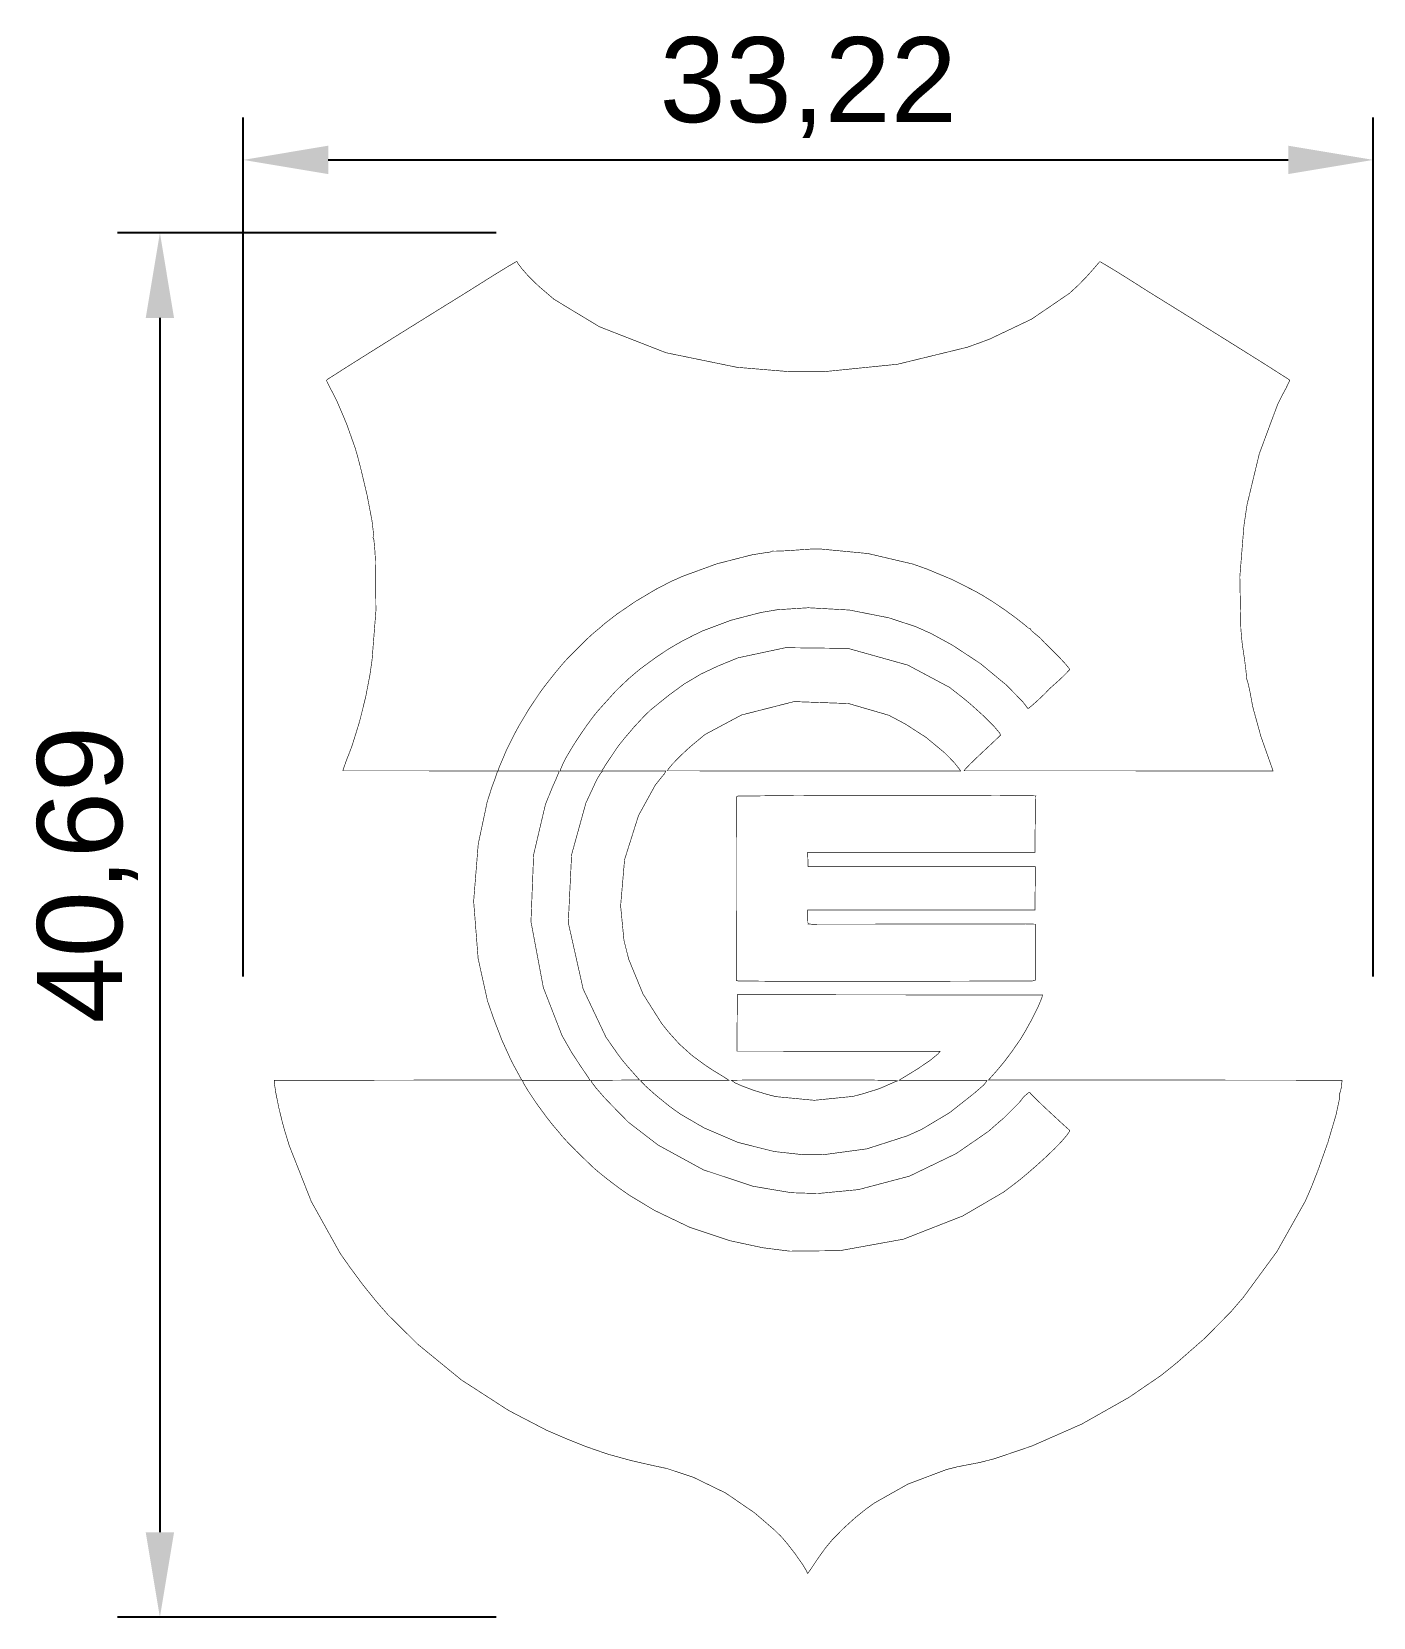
# Model space of a CAD drawing. Header units: millimetres. Extents: x -28.4 to 11.1, y -35.6 to 11.
import ezdxf

# ---------------------------------------------------------------- set-up
doc = ezdxf.new("R2010")
doc.units = ezdxf.units.MM
doc.styles.get("Standard").update_dxf_attribs({"font": 'arial.ttf'})
doc.dimstyles.new('ISO-25', dxfattribs={"dimtxt": 2.5, "dimasz": 2.5, "dimexe": 1.25, "dimexo": 0.625, "dimtad": 1, "dimtxsty": 'Standard', "dimcen": 2.5, "dimadec": 0, "dimazin": 0, "dimtfac": 1, "dimtmove": 0, "dimatfit": 3, "dimfxl": 1, "dimarcsym": 0})

# ---------------------------------------------------------------- blocks, each defined once
blk = doc.blocks.new('*D1')
at = {"color": 0, "lineweight": -2, "transparency": 16777216}
for p, q in [((-22.161, -16.757), (-22.161, 8.498)), ((11.059, -16.757), (11.059, 8.498)), ((-19.661, 7.248), (8.559, 7.248))]:
    blk.add_line(p, q, dxfattribs=at)
at = {"color": 0, "transparency": 16777216}
for points in [[(-19.661, 7.665), (-19.661, 6.831), (-22.161, 7.248)], [(8.559, 7.665), (8.559, 6.831), (11.059, 7.248)]]:
    blk.add_solid(points, dxfattribs=at)
at = {"layer": 'Defpoints', "color": 0, "transparency": 16777216}
for p in [(11.059, 7.248), (-22.161, -17.382), (11.059, -17.382)]:
    blk.add_point(p, dxfattribs=at)
at = {"color": 0, "transparency": 16777216, "insert": (-5.551, 9.375), "char_height": 2.5, "attachment_point": 5}
blk.add_mtext('33,22', dxfattribs=at)
blk = doc.blocks.new('*D2')
at = {"color": 0, "lineweight": -2, "transparency": 16777216}
for p, q in [((-14.719, 5.103), (-25.857, 5.103)), ((-24.607, 2.603), (-24.607, -33.087)), ((-14.719, -35.587), (-25.857, -35.587))]:
    blk.add_line(p, q, dxfattribs=at)
at = {"color": 0, "transparency": 16777216}
for points in [[(-25.024, 2.603), (-24.191, 2.603), (-24.607, 5.103)], [(-25.024, -33.087), (-24.191, -33.087), (-24.607, -35.587)]]:
    blk.add_solid(points, dxfattribs=at)
at = {"layer": 'Defpoints', "color": 0, "transparency": 16777216}
for p in [(-14.094, 5.103), (-24.607, -35.587), (-14.094, -35.587)]:
    blk.add_point(p, dxfattribs=at)
at = {"color": 0, "transparency": 16777216, "insert": (-26.735, -13.76), "char_height": 2.5, "attachment_point": 5, "rotation": 90}
blk.add_mtext('40,69', dxfattribs=at)

msp = doc.modelspace()

# ---------------------------------------------------------------- linework, layer by layer
at = {"color": 0}
for points in [[(-18.344, -3.856, 0.018, 0.018, 0), (-18.325, -3.764, 0.018, 0.018, 0), (-18.372, -3.364, 0.018, 0.018, 0), (-18.516, -2.611, 0.018, 0.018, 0), (-18.696, -1.85, 0.018, 0.018, 0), (-18.803, -1.439, 0.018, 0.018, 0), (-18.833, -1.339, 0.018, 0.018, 0), (-18.872, -1.206, 0.018, 0.018, 0), (-19.12, -0.509, 0.018, 0.018, 0), (-19.409, 0.169, 0.018, 0.018, 0), (-19.469, 0.29, 0.018, 0.018, 0), (-19.486, 0.325, 0.018, 0.018, 0), (-19.599, 0.535, 0.018, 0.018, 0), (-19.699, 0.739, 0.018, 0.018, 0), (-19.709, 0.772, 0.018, 0.018, 0), (-19.687, 0.794, 0.018, 0.018, 0), (-19.517, 0.903, 0.018, 0.018, 0), (-19.061, 1.194, 0.018, 0.018, 0), (-18.426, 1.593, 0.018, 0.018, 0), (-17.697, 2.049, 0.018, 0.018, 0), (-16.958, 2.509, 0.018, 0.018, 0), (-16.294, 2.922, 0.018, 0.018, 0), (-15.788, 3.235, 0.018, 0.018, 0), (-15.592, 3.357, 0.018, 0.018, 0), (-15.526, 3.398, 0.018, 0.018, 0), (-15.503, 3.412, 0.018, 0.018, 0), (-15.434, 3.456, 0.018, 0.018, 0), (-15.269, 3.56, 0.018, 0.018, 0), (-15.055, 3.695, 0.018, 0.018, 0), (-14.816, 3.845, 0.018, 0.018, 0), (-14.578, 3.992, 0.018, 0.018, 0), (-14.366, 4.121, 0.018, 0.018, 0), (-14.203, 4.216, 0.018, 0.018, 0), (-14.139, 4.253, 0.018, 0.018, 0), (-14.115, 4.26, 0.018, 0.018, 0), (-14.084, 4.208, 0.018, 0.018, 0), (-13.973, 4.058, 0.018, 0.018, 0), (-13.792, 3.85, 0.018, 0.018, 0), (-13.596, 3.652, 0.018, 0.018, 0), (-13.459, 3.526, 0.018, 0.018, 0), (-13.411, 3.485, 0.018, 0.018, 0), (-13.023, 3.152, 0.018, 0.018, 0), (-11.692, 2.346, 0.018, 0.018, 0), (-9.733, 1.581, 0.018, 0.018, 0), (-7.644, 1.152, 0.018, 0.018, 0), (-6.065, 1.021, 0.018, 0.018, 0), (-5.538, 1.022, 0.018, 0.018, 0), (-5.092, 1.023, 0.018, 0.018, 0), (-2.925, 1.242, 0.018, 0.018, 0), (-0.873, 1.742, 0.018, 0.018, 0), (-0.483, 1.883, 0.018, 0.018, 0), (-0.227, 1.977, 0.018, 0.018, 0), (1.014, 2.567, 0.018, 0.018, 0), (2.126, 3.325, 0.018, 0.018, 0), (2.319, 3.502, 0.018, 0.018, 0), (2.385, 3.563, 0.018, 0.018, 0), (2.576, 3.756, 0.018, 0.018, 0), (2.777, 3.978, 0.018, 0.018, 0), (2.924, 4.149, 0.018, 0.018, 0), (2.997, 4.233, 0.018, 0.018, 0), (3.021, 4.255, 0.018, 0.018, 0), (3.043, 4.248, 0.018, 0.018, 0), (3.107, 4.211, 0.018, 0.018, 0), (3.262, 4.12, 0.018, 0.018, 0), (3.464, 3.997, 0.018, 0.018, 0), (3.691, 3.856, 0.018, 0.018, 0), (3.922, 3.711, 0.018, 0.018, 0), (4.135, 3.576, 0.018, 0.018, 0), (4.308, 3.465, 0.018, 0.018, 0), (4.393, 3.412, 0.018, 0.018, 0), (4.421, 3.394, 0.018, 0.018, 0), (4.482, 3.356, 0.018, 0.018, 0), (4.667, 3.241, 0.018, 0.018, 0), (5.164, 2.933, 0.018, 0.018, 0), (5.826, 2.522, 0.018, 0.018, 0), (6.567, 2.061, 0.018, 0.018, 0), (7.3, 1.603, 0.018, 0.018, 0), (7.941, 1.201, 0.018, 0.018, 0), (8.402, 0.906, 0.018, 0.018, 0), (8.576, 0.796, 0.018, 0.018, 0), (8.599, 0.772, 0.018, 0.018, 0), (8.589, 0.739, 0.018, 0.018, 0), (8.497, 0.544, 0.018, 0.018, 0), (8.39, 0.345, 0.018, 0.018, 0), (8.373, 0.31, 0.018, 0.018, 0), (8.244, 0.053, 0.018, 0.018, 0), (7.709, -1.386, 0.018, 0.018, 0), (7.347, -2.891, 0.018, 0.018, 0), (7.305, -3.18, 0.018, 0.018, 0), (7.257, -3.501, 0.018, 0.018, 0), (7.136, -5.009, 0.018, 0.018, 0), (7.166, -6.524, 0.018, 0.018, 0), (7.194, -6.848, 0.018, 0.018, 0), (7.2, -6.916, 0.018, 0.018, 0), (7.227, -7.118, 0.018, 0.018, 0), (7.277, -7.45, 0.018, 0.018, 0), (7.317, -7.77, 0.018, 0.018, 0), (7.332, -7.949, 0.018, 0.018, 0), (7.328, -8.005, 0.018, 0.018, 0), (7.346, -8.026, 0.018, 0.018, 0), (7.382, -8.147, 0.018, 0.018, 0), (7.435, -8.388, 0.018, 0.018, 0), (7.482, -8.644, 0.018, 0.018, 0), (7.509, -8.788, 0.018, 0.018, 0), (7.518, -8.828, 0.018, 0.018, 0), (7.535, -8.898, 0.018, 0.018, 0), (7.727, -9.591, 0.018, 0.018, 0), (7.742, -9.658, 0.018, 0.018, 0), (8.113, -10.71, 0.018, 0.018, 0), (-0.969, -10.708, 0.018, 0.018, 0), (-0.957, -10.687, 0.018, 0.018, 0), (-0.908, -10.631, 0.018, 0.018, 0), (-0.792, -10.51, 0.018, 0.018, 0), (-0.639, -10.361, 0.018, 0.018, 0), (-0.465, -10.196, 0.018, 0.018, 0), (-0.287, -10.029, 0.018, 0.018, 0), (-0.122, -9.875, 0.018, 0.018, 0), (0.013, -9.746, 0.018, 0.018, 0), (0.08, -9.681, 0.018, 0.018, 0), (0.101, -9.658, 0.018, 0.018, 0), (0.078, -9.6, 0.018, 0.018, 0), (-0.078, -9.414, 0.018, 0.018, 0), (-0.403, -9.088, 0.018, 0.018, 0), (-0.759, -8.767, 0.018, 0.018, 0), (-0.97, -8.589, 0.018, 0.018, 0), (-1.036, -8.537, 0.018, 0.018, 0), (-1.395, -8.256, 0.018, 0.018, 0), (-2.62, -7.602, 0.018, 0.018, 0), (-4.378, -7.11, 0.018, 0.018, 0), (-6.217, -7.089, 0.018, 0.018, 0), (-7.615, -7.387, 0.018, 0.018, 0), (-8.049, -7.565, 0.018, 0.018, 0), (-8.214, -7.633, 0.018, 0.018, 0), (-8.7, -7.862, 0.018, 0.018, 0), (-9.194, -8.154, 0.018, 0.018, 0), (-9.63, -8.473, 0.018, 0.018, 0), (-9.99, -8.762, 0.018, 0.018, 0), (-10.109, -8.858, 0.018, 0.018, 0), (-10.179, -8.914, 0.018, 0.018, 0), (-10.373, -9.101, 0.018, 0.018, 0), (-10.67, -9.421, 0.018, 0.018, 0), (-10.952, -9.752, 0.018, 0.018, 0), (-11.119, -9.961, 0.018, 0.018, 0), (-11.172, -10.033, 0.018, 0.018, 0), (-11.516, -10.548, 0.018, 0.018, 0), (-11.521, -10.555, 0.018, 0.018, 0), (-11.558, -10.62, 0.018, 0.018, 0), (-11.563, -10.629, 0.018, 0.018, 0), (-11.611, -10.697, 0.018, 0.018, 0), (-11.611, -10.697, 0.018, 0.018, 0), (-11.625, -10.71, 0.018, 0.018, 0), (-11.625, -10.71, 0.018, 0.018, 0), (-12.841, -10.71, 0.018, 0.018, 0), (-12.83, -10.667, 0.018, 0.018, 0), (-12.779, -10.542, 0.018, 0.018, 0), (-12.673, -10.33, 0.018, 0.018, 0), (-12.535, -10.091, 0.018, 0.018, 0), (-12.377, -9.84, 0.018, 0.018, 0), (-12.212, -9.591, 0.018, 0.018, 0), (-12.052, -9.362, 0.018, 0.018, 0), (-11.908, -9.166, 0.018, 0.018, 0), (-11.824, -9.056, 0.018, 0.018, 0), (-11.795, -9.02, 0.018, 0.018, 0), (-11.743, -8.957, 0.018, 0.018, 0), (-11.206, -8.361, 0.018, 0.018, 0), (-11.153, -8.31, 0.018, 0.018, 0), (-11.095, -8.253, 0.018, 0.018, 0), (-10.815, -7.989, 0.018, 0.018, 0), (-10.517, -7.736, 0.018, 0.018, 0), (-10.45, -7.686, 0.018, 0.018, 0), (-10.346, -7.608, 0.018, 0.018, 0), (-10.031, -7.378, 0.018, 0.018, 0), (-9.663, -7.131, 0.018, 0.018, 0), (-9.274, -6.905, 0.018, 0.018, 0), (-8.915, -6.721, 0.018, 0.018, 0), (-8.794, -6.664, 0.018, 0.018, 0), (-8.646, -6.592, 0.018, 0.018, 0), (-7.82, -6.282, 0.018, 0.018, 0), (-6.935, -6.053, 0.018, 0.018, 0), (-6.757, -6.023, 0.018, 0.018, 0), (-6.458, -5.973, 0.018, 0.018, 0), (-5.546, -5.915, 0.018, 0.018, 0), (-4.341, -5.982, 0.018, 0.018, 0), (-3.192, -6.208, 0.018, 0.018, 0), (-2.4, -6.466, 0.018, 0.018, 0), (-2.148, -6.579, 0.018, 0.018, 0), (-1.935, -6.675, 0.018, 0.018, 0), (-1.316, -7.012, 0.018, 0.018, 0), (-0.482, -7.561, 0.018, 0.018, 0), (0.283, -8.194, 0.018, 0.018, 0), (0.768, -8.693, 0.018, 0.018, 0), (0.907, -8.877, 0.018, 0.018, 0), (0.924, -8.871, 0.018, 0.018, 0), (1, -8.812, 0.018, 0.018, 0), (1.143, -8.687, 0.018, 0.018, 0), (1.29, -8.549, 0.018, 0.018, 0), (1.373, -8.471, 0.018, 0.018, 0), (1.396, -8.45, 0.018, 0.018, 0), (1.409, -8.437, 0.018, 0.018, 0), (1.521, -8.315, 0.018, 0.018, 0), (1.535, -8.303, 0.018, 0.018, 0), (1.562, -8.278, 0.018, 0.018, 0), (1.823, -8.044, 0.018, 0.018, 0), (1.85, -8.019, 0.018, 0.018, 0), (1.869, -8.002, 0.018, 0.018, 0), (1.998, -7.877, 0.018, 0.018, 0), (2.119, -7.751, 0.018, 0.018, 0), (2.134, -7.733, 0.018, 0.018, 0), (2.118, -7.698, 0.018, 0.018, 0), (2.017, -7.574, 0.018, 0.018, 0), (1.808, -7.347, 0.018, 0.018, 0), (1.58, -7.119, 0.018, 0.018, 0), (1.448, -6.99, 0.018, 0.018, 0), (1.408, -6.953, 0.018, 0.018, 0), (1.395, -6.941, 0.018, 0.018, 0), (1.281, -6.817, 0.018, 0.018, 0), (1.269, -6.806, 0.018, 0.018, 0), (1.029, -6.605, 0.018, 0.018, 0), (1.018, -6.595, 0.018, 0.018, 0), (0.99, -6.562, 0.018, 0.018, 0), (0.974, -6.532, 0.018, 0.018, 0), (0.968, -6.523, 0.018, 0.018, 0), (0.956, -6.52, 0.018, 0.018, 0), (0.919, -6.512, 0.018, 0.018, 0), (0.885, -6.482, 0.018, 0.018, 0), (0.875, -6.473, 0.018, 0.018, 0), (0.797, -6.406, 0.018, 0.018, 0), (0.558, -6.218, 0.018, 0.018, 0), (0.201, -5.957, 0.018, 0.018, 0), (-0.164, -5.713, 0.018, 0.018, 0), (-0.417, -5.557, 0.018, 0.018, 0), (-0.503, -5.508, 0.018, 0.018, 0), (-0.642, -5.429, 0.018, 0.018, 0), (-1.325, -5.084, 0.018, 0.018, 0), (-2.055, -4.78, 0.018, 0.018, 0), (-2.218, -4.722, 0.018, 0.018, 0), (-2.467, -4.633, 0.018, 0.018, 0), (-3.791, -4.322, 0.018, 0.018, 0), (-5.162, -4.191, 0.018, 0.018, 0), (-5.434, -4.192, 0.018, 0.018, 0), (-5.489, -4.192, 0.018, 0.018, 0), (-5.691, -4.205, 0.018, 0.018, 0), (-6.052, -4.231, 0.018, 0.018, 0), (-6.392, -4.25, 0.018, 0.018, 0), (-6.562, -4.252, 0.018, 0.018, 0), (-6.591, -4.244, 0.018, 0.018, 0), (-6.61, -4.255, 0.018, 0.018, 0), (-6.686, -4.281, 0.018, 0.018, 0), (-6.771, -4.292, 0.018, 0.018, 0), (-6.794, -4.296, 0.018, 0.018, 0), (-6.812, -4.298, 0.018, 0.018, 0), (-6.976, -4.323, 0.018, 0.018, 0), (-6.993, -4.326, 0.018, 0.018, 0), (-7.199, -4.358, 0.018, 0.018, 0), (-8.24, -4.625, 0.018, 0.018, 0), (-9.238, -4.989, 0.018, 0.018, 0), (-9.421, -5.071, 0.018, 0.018, 0), (-9.574, -5.138, 0.018, 0.018, 0), (-10.018, -5.368, 0.018, 0.018, 0), (-10.617, -5.722, 0.018, 0.018, 0), (-11.173, -6.102, 0.018, 0.018, 0), (-11.526, -6.375, 0.018, 0.018, 0), (-11.638, -6.473, 0.018, 0.018, 0), (-11.68, -6.509, 0.018, 0.018, 0), (-11.881, -6.677, 0.018, 0.018, 0), (-12.079, -6.858, 0.018, 0.018, 0), (-12.119, -6.902, 0.018, 0.018, 0), (-12.574, -7.357, 0.018, 0.018, 0), (-12.621, -7.4, 0.018, 0.018, 0), (-12.762, -7.557, 0.018, 0.018, 0), (-13.002, -7.845, 0.018, 0.018, 0), (-13.234, -8.138, 0.018, 0.018, 0), (-13.361, -8.305, 0.018, 0.018, 0), (-13.397, -8.355, 0.018, 0.018, 0), (-13.46, -8.444, 0.018, 0.018, 0), (-13.76, -8.892, 0.018, 0.018, 0), (-14.045, -9.368, 0.018, 0.018, 0), (-14.101, -9.471, 0.018, 0.018, 0), (-14.151, -9.564, 0.018, 0.018, 0), (-14.409, -10.071, 0.018, 0.018, 0), (-14.634, -10.604, 0.018, 0.018, 0), (-14.669, -10.71, 0.018, 0.018, 0), (-19.228, -10.708, 0.018, 0.018, 0), (-19.217, -10.659, 0.018, 0.018, 0), (-19.111, -10.364, 0.018, 0.018, 0), (-18.992, -10.063, 0.018, 0.018, 0), (-18.974, -10.01, 0.018, 0.018, 0), (-18.953, -9.951, 0.018, 0.018, 0), (-18.768, -9.358, 0.018, 0.018, 0), (-18.75, -9.295, 0.018, 0.018, 0), (-18.717, -9.176, 0.018, 0.018, 0), (-18.559, -8.539, 0.018, 0.018, 0), (-18.434, -7.888, 0.018, 0.018, 0), (-18.415, -7.761, 0.018, 0.018, 0), (-18.371, -7.45, 0.018, 0.018, 0), (-18.258, -6.003, 0.018, 0.018, 0), (-18.27, -4.541, 0.018, 0.018, 0), (-18.289, -4.222, 0.018, 0.018, 0), (-18.291, -4.206, 0.018, 0.018, 0), (-18.305, -4.057, 0.018, 0.018, 0), (-18.306, -4.041, 0.018, 0.018, 0), (-18.307, -4.033, 0.018, 0.018, 0), (-18.314, -3.942, 0.018, 0.018, 0), (-18.315, -3.935, 0.018, 0.018, 0), (-18.317, -3.922, 0.018, 0.018, 0), (-18.325, -3.884, 0.018, 0.018, 0), (-18.34, -3.863, 0.018, 0.018, 0), (-18.344, -3.856, 0.018, 0.018, 0)], [(-9.687, -10.709, 0.018, 0.018, 0), (-9.666, -10.661, 0.018, 0.018, 0), (-9.554, -10.523, 0.018, 0.018, 0), (-9.328, -10.288, 0.018, 0.018, 0), (-9.083, -10.059, 0.018, 0.018, 0), (-8.938, -9.933, 0.018, 0.018, 0), (-8.891, -9.894, 0.018, 0.018, 0), (-8.585, -9.641, 0.018, 0.018, 0), (-7.514, -9.068, 0.018, 0.018, 0), (-5.965, -8.673, 0.018, 0.018, 0), (-4.363, -8.731, 0.018, 0.018, 0), (-3.182, -9.075, 0.018, 0.018, 0), (-2.827, -9.263, 0.018, 0.018, 0), (-2.694, -9.334, 0.018, 0.018, 0), (-2.086, -9.726, 0.018, 0.018, 0), (-1.545, -10.175, 0.018, 0.018, 0), (-1.446, -10.274, 0.018, 0.018, 0), (-1.421, -10.298, 0.018, 0.018, 0), (-1.243, -10.485, 0.018, 0.018, 0), (-1.088, -10.68, 0.018, 0.018, 0), (-1.075, -10.71, 0.018, 0.018, 0), (-9.687, -10.709, 0.018, 0.018, 0)], [(-13.953, -19.801, 0.018, 0.018, 0), (-13.927, -19.872, 0.018, 0.018, 0), (-13.796, -20.095, 0.018, 0.018, 0), (-13.534, -20.488, 0.018, 0.018, 0), (-13.248, -20.879, 0.018, 0.018, 0), (-13.076, -21.099, 0.018, 0.018, 0), (-13.018, -21.167, 0.018, 0.018, 0), (-13.005, -21.183, 0.018, 0.018, 0), (-12.853, -21.361, 0.018, 0.018, 0), (-12.839, -21.379, 0.018, 0.018, 0), (-12.791, -21.44, 0.018, 0.018, 0), (-12.634, -21.612, 0.018, 0.018, 0), (-12.379, -21.873, 0.018, 0.018, 0), (-12.116, -22.129, 0.018, 0.018, 0), (-11.944, -22.295, 0.018, 0.018, 0), (-11.886, -22.35, 0.018, 0.018, 0), (-11.842, -22.392, 0.018, 0.018, 0), (-11.703, -22.51, 0.018, 0.018, 0), (-11.457, -22.707, 0.018, 0.018, 0), (-11.207, -22.898, 0.018, 0.018, 0), (-11.062, -23.005, 0.018, 0.018, 0), (-11.013, -23.039, 0.018, 0.018, 0), (-10.786, -23.197, 0.018, 0.018, 0), (-10.069, -23.628, 0.018, 0.018, 0), (-9.023, -24.129, 0.018, 0.018, 0), (-7.863, -24.516, 0.018, 0.018, 0), (-6.902, -24.723, 0.018, 0.018, 0), (-6.578, -24.765, 0.018, 0.018, 0), (-6.094, -24.826, 0.018, 0.018, 0), (-4.617, -24.811, 0.018, 0.018, 0), (-2.748, -24.473, 0.018, 0.018, 0), (-1.008, -23.791, 0.018, 0.018, 0), (0.198, -23.087, 0.018, 0.018, 0), (0.566, -22.808, 0.018, 0.018, 0), (0.606, -22.778, 0.018, 0.018, 0), (0.723, -22.683, 0.018, 0.018, 0), (0.934, -22.506, 0.018, 0.018, 0), (1.177, -22.294, 0.018, 0.018, 0), (1.431, -22.063, 0.018, 0.018, 0), (1.676, -21.829, 0.018, 0.018, 0), (1.89, -21.609, 0.018, 0.018, 0), (2.051, -21.42, 0.018, 0.018, 0), (2.124, -21.316, 0.018, 0.018, 0), (2.139, -21.278, 0.018, 0.018, 0), (2.125, -21.268, 0.018, 0.018, 0), (2.074, -21.221, 0.018, 0.018, 0), (1.937, -21.098, 0.018, 0.018, 0), (1.753, -20.928, 0.018, 0.018, 0), (1.544, -20.735, 0.018, 0.018, 0), (1.337, -20.54, 0.018, 0.018, 0), (1.155, -20.364, 0.018, 0.018, 0), (1.023, -20.23, 0.018, 0.018, 0), (0.973, -20.18, 0.018, 0.018, 0), (0.965, -20.16, 0.018, 0.018, 0), (0.932, -20.164, 0.018, 0.018, 0), (0.783, -20.29, 0.018, 0.018, 0), (0.662, -20.448, 0.018, 0.018, 0), (0.643, -20.467, 0.018, 0.018, 0), (0.201, -20.909, 0.018, 0.018, 0), (0.186, -20.924, 0.018, 0.018, 0), (0.047, -21.039, 0.018, 0.018, 0), (0.032, -21.053, 0.018, 0.018, 0), (-0.253, -21.305, 0.018, 0.018, 0), (-1.199, -21.957, 0.018, 0.018, 0), (-2.575, -22.621, 0.018, 0.018, 0), (-4.073, -23.017, 0.018, 0.018, 0), (-5.271, -23.132, 0.018, 0.018, 0), (-5.668, -23.12, 0.018, 0.018, 0), (-6.046, -23.108, 0.018, 0.018, 0), (-7.177, -22.918, 0.018, 0.018, 0), (-8.635, -22.434, 0.018, 0.018, 0), (-9.966, -21.706, 0.018, 0.018, 0), (-10.838, -21.035, 0.018, 0.018, 0), (-11.091, -20.776, 0.018, 0.018, 0), (-11.143, -20.723, 0.018, 0.018, 0), (-11.297, -20.567, 0.018, 0.018, 0), (-11.547, -20.306, 0.018, 0.018, 0), (-11.781, -20.037, 0.018, 0.018, 0), (-11.909, -19.867, 0.018, 0.018, 0), (-11.94, -19.805, 0.018, 0.018, 0), (-10.51, -19.796, 0.018, 0.018, 0), (-10.556, -19.741, 0.018, 0.018, 0), (-10.696, -19.581, 0.018, 0.018, 0), (-10.854, -19.404, 0.018, 0.018, 0), (-11.013, -19.214, 0.018, 0.018, 0), (-11.156, -19.025, 0.018, 0.018, 0), (-11.2, -18.96, 0.018, 0.018, 0), (-11.495, -18.538, 0.018, 0.018, 0), (-12.166, -17.122, 0.018, 0.018, 0), (-12.603, -15.173, 0.018, 0.018, 0), (-12.506, -13.173, 0.018, 0.018, 0), (-12.086, -11.655, 0.018, 0.018, 0), (-11.868, -11.186, 0.018, 0.018, 0), (-11.858, -11.165, 0.018, 0.018, 0), (-11.819, -11.079, 0.018, 0.018, 0), (-11.742, -10.924, 0.018, 0.018, 0), (-11.654, -10.781, 0.018, 0.018, 0), (-11.596, -10.714, 0.018, 0.018, 0), (-11.573, -10.71, 0.018, 0.018, 0), (-9.736, -10.711, 0.018, 0.018, 0), (-9.745, -10.733, 0.018, 0.018, 0), (-9.779, -10.798, 0.018, 0.018, 0), (-9.825, -10.851, 0.018, 0.018, 0), (-9.84, -10.87, 0.018, 0.018, 0), (-10.049, -11.131, 0.018, 0.018, 0), (-10.54, -12.024, 0.018, 0.018, 0), (-10.949, -13.319, 0.018, 0.018, 0), (-11.065, -14.678, 0.018, 0.018, 0), (-10.966, -15.695, 0.018, 0.018, 0), (-10.884, -16.021, 0.018, 0.018, 0), (-10.825, -16.252, 0.018, 0.018, 0), (-10.408, -17.265, 0.018, 0.018, 0), (-9.863, -18.127, 0.018, 0.018, 0), (-9.741, -18.281, 0.018, 0.018, 0), (-9.678, -18.361, 0.018, 0.018, 0), (-9.346, -18.732, 0.018, 0.018, 0), (-8.977, -19.065, 0.018, 0.018, 0), (-8.895, -19.127, 0.018, 0.018, 0), (-8.847, -19.162, 0.018, 0.018, 0), (-8.703, -19.269, 0.018, 0.018, 0), (-8.559, -19.372, 0.018, 0.018, 0), (-8.45, -19.447, 0.018, 0.018, 0), (-8.358, -19.505, 0.018, 0.018, 0), (-8.271, -19.558, 0.018, 0.018, 0), (-8.174, -19.617, 0.018, 0.018, 0), (-8.05, -19.694, 0.018, 0.018, 0), (-7.927, -19.774, 0.018, 0.018, 0), (-7.887, -19.801, 0.018, 0.018, 0), (-10.478, -19.802, 0.018, 0.018, 0), (-10.463, -19.836, 0.018, 0.018, 0), (-10.332, -19.972, 0.018, 0.018, 0), (-10.053, -20.222, 0.018, 0.018, 0), (-9.75, -20.471, 0.018, 0.018, 0), (-9.576, -20.607, 0.018, 0.018, 0), (-9.526, -20.642, 0.018, 0.018, 0), (-9.307, -20.798, 0.018, 0.018, 0), (-8.604, -21.207, 0.018, 0.018, 0), (-7.611, -21.631, 0.018, 0.018, 0), (-6.547, -21.898, 0.018, 0.018, 0), (-5.693, -21.992, 0.018, 0.018, 0), (-5.408, -21.993, 0.018, 0.018, 0), (-5.125, -21.994, 0.018, 0.018, 0), (-3.823, -21.818, 0.018, 0.018, 0), (-2.64, -21.437, 0.018, 0.018, 0), (-2.416, -21.336, 0.018, 0.018, 0), (-2.22, -21.248, 0.018, 0.018, 0), (-1.401, -20.761, 0.018, 0.018, 0), (-0.673, -20.187, 0.018, 0.018, 0), (-0.523, -20.056, 0.018, 0.018, 0), (-0.502, -20.038, 0.018, 0.018, 0), (-0.392, -19.943, 0.018, 0.018, 0), (-0.304, -19.829, 0.018, 0.018, 0), (-0.293, -19.801, 0.018, 0.018, 0), (-2.875, -19.808, 0.018, 0.018, 0), (-2.858, -19.789, 0.018, 0.018, 0), (-2.698, -19.69, 0.018, 0.018, 0), (-2.355, -19.481, 0.018, 0.018, 0), (-1.972, -19.222, 0.018, 0.018, 0), (-1.738, -19.031, 0.018, 0.018, 0), (-1.675, -18.954, 0.018, 0.018, 0), (-7.646, -18.947, 0.018, 0.018, 0), (-7.634, -17.289, 0.018, 0.018, 0), (1.337, -17.296, 0.018, 0.018, 0), (1.317, -17.377, 0.018, 0.018, 0), (1.22, -17.613, 0.018, 0.018, 0), (1.03, -18, 0.018, 0.018, 0), (0.822, -18.374, 0.018, 0.018, 0), (0.695, -18.585, 0.018, 0.018, 0), (0.649, -18.653, 0.018, 0.018, 0), (0.593, -18.734, 0.018, 0.018, 0), (0.424, -18.976, 0.018, 0.018, 0), (0.224, -19.243, 0.018, 0.018, 0), (0.01, -19.501, 0.018, 0.018, 0), (-0.185, -19.721, 0.018, 0.018, 0), (-0.251, -19.794, 0.018, 0.018, 0), (10.14, -19.802, 0.018, 0.018, 0), (10.138, -19.833, 0.018, 0.018, 0), (10.12, -20.02, 0.018, 0.018, 0), (10.075, -20.188, 0.018, 0.018, 0), (10.06, -20.209, 0.018, 0.018, 0), (10.064, -20.351, 0.018, 0.018, 0), (9.966, -20.812, 0.018, 0.018, 0), (9.725, -21.628, 0.018, 0.018, 0), (9.436, -22.442, 0.018, 0.018, 0), (9.257, -22.9, 0.018, 0.018, 0), (9.198, -23.039, 0.018, 0.018, 0), (9.06, -23.357, 0.018, 0.018, 0), (8.226, -24.839, 0.018, 0.018, 0), (7.239, -26.184, 0.018, 0.018, 0), (7.025, -26.432, 0.018, 0.018, 0), (6.879, -26.602, 0.018, 0.018, 0), (6.109, -27.383, 0.018, 0.018, 0), (5.288, -28.102, 0.018, 0.018, 0), (5.116, -28.242, 0.018, 0.018, 0), (4.819, -28.48, 0.018, 0.018, 0), (3.874, -29.126, 0.018, 0.018, 0), (2.49, -29.908, 0.018, 0.018, 0), (1.026, -30.552, 0.018, 0.018, 0), (-0.078, -30.927, 0.018, 0.018, 0), (-0.453, -31.023, 0.018, 0.018, 0), (-0.518, -31.039, 0.018, 0.018, 0), (-1.167, -31.164, 0.018, 0.018, 0), (-1.233, -31.181, 0.018, 0.018, 0), (-1.486, -31.245, 0.018, 0.018, 0), (-2.615, -31.67, 0.018, 0.018, 0), (-3.598, -32.224, 0.018, 0.018, 0), (-3.779, -32.353, 0.018, 0.018, 0), (-3.856, -32.408, 0.018, 0.018, 0), (-4.172, -32.663, 0.018, 0.018, 0), (-4.462, -32.926, 0.018, 0.018, 0), (-4.526, -32.985, 0.018, 0.018, 0), (-4.548, -33.006, 0.018, 0.018, 0), (-4.736, -33.202, 0.018, 0.018, 0), (-4.757, -33.223, 0.018, 0.018, 0), (-4.834, -33.297, 0.018, 0.018, 0), (-5.042, -33.547, 0.018, 0.018, 0), (-5.282, -33.882, 0.018, 0.018, 0), (-5.463, -34.155, 0.018, 0.018, 0), (-5.551, -34.279, 0.018, 0.018, 0), (-5.574, -34.295, 0.018, 0.018, 0), (-5.597, -34.231, 0.018, 0.018, 0), (-5.713, -34.039, 0.018, 0.018, 0), (-5.941, -33.713, 0.018, 0.018, 0), (-6.18, -33.406, 0.018, 0.018, 0), (-6.317, -33.245, 0.018, 0.018, 0), (-6.355, -33.206, 0.018, 0.018, 0), (-6.538, -33.024, 0.018, 0.018, 0), (-7.125, -32.519, 0.018, 0.018, 0), (-7.978, -31.934, 0.018, 0.018, 0), (-8.925, -31.473, 0.018, 0.018, 0), (-9.71, -31.213, 0.018, 0.018, 0), (-9.978, -31.156, 0.018, 0.018, 0), (-10.178, -31.113, 0.018, 0.018, 0), (-10.774, -30.976, 0.018, 0.018, 0), (-11.441, -30.792, 0.018, 0.018, 0), (-12.095, -30.566, 0.018, 0.018, 0), (-12.663, -30.338, 0.018, 0.018, 0), (-12.85, -30.258, 0.018, 0.018, 0), (-13.236, -30.092, 0.018, 0.018, 0), (-14.356, -29.509, 0.018, 0.018, 0), (-15.748, -28.609, 0.018, 0.018, 0), (-17.021, -27.567, 0.018, 0.018, 0), (-17.898, -26.701, 0.018, 0.018, 0), (-18.167, -26.394, 0.018, 0.018, 0), (-18.25, -26.298, 0.018, 0.018, 0), (-18.642, -25.813, 0.018, 0.018, 0), (-19.021, -25.3, 0.018, 0.018, 0), (-19.098, -25.191, 0.018, 0.018, 0), (-19.306, -24.895, 0.018, 0.018, 0), (-20.157, -23.367, 0.018, 0.018, 0), (-20.807, -21.72, 0.018, 0.018, 0), (-20.914, -21.366, 0.018, 0.018, 0), (-20.941, -21.279, 0.018, 0.018, 0), (-21.013, -21.016, 0.018, 0.018, 0), (-21.116, -20.592, 0.018, 0.018, 0), (-21.202, -20.164, 0.018, 0.018, 0), (-21.242, -19.895, 0.018, 0.018, 0), (-21.247, -19.805, 0.018, 0.018, 0), (-13.975, -19.795, 0.018, 0.018, 0), (-13.99, -19.762, 0.018, 0.018, 0), (-14.196, -19.385, 0.018, 0.018, 0), (-14.216, -19.348, 0.018, 0.018, 0), (-14.276, -19.235, 0.018, 0.018, 0), (-14.555, -18.622, 0.018, 0.018, 0), (-14.798, -17.99, 0.018, 0.018, 0), (-14.84, -17.868, 0.018, 0.018, 0), (-14.978, -17.47, 0.018, 0.018, 0), (-15.253, -16.226, 0.018, 0.018, 0), (-15.385, -14.543, 0.018, 0.018, 0), (-15.25, -12.859, 0.018, 0.018, 0), (-14.985, -11.613, 0.018, 0.018, 0), (-14.856, -11.211, 0.018, 0.018, 0), (-14.845, -11.177, 0.018, 0.018, 0), (-14.761, -10.951, 0.018, 0.018, 0), (-14.69, -10.738, 0.018, 0.018, 0), (-14.686, -10.71, 0.018, 0.018, 0), (-12.87, -10.712, 0.018, 0.018, 0), (-12.88, -10.747, 0.018, 0.018, 0), (-12.97, -10.967, 0.018, 0.018, 0), (-13.074, -11.196, 0.018, 0.018, 0), (-13.09, -11.237, 0.018, 0.018, 0), (-13.276, -11.699, 0.018, 0.018, 0), (-13.622, -13.172, 0.018, 0.018, 0), (-13.7, -15.142, 0.018, 0.018, 0), (-13.336, -17.08, 0.018, 0.018, 0), (-12.788, -18.488, 0.018, 0.018, 0), (-12.541, -18.921, 0.018, 0.018, 0), (-12.494, -19.003, 0.018, 0.018, 0), (-12.249, -19.376, 0.018, 0.018, 0), (-12.011, -19.728, 0.018, 0.018, 0), (-11.967, -19.801, 0.018, 0.018, 0), (-13.953, -19.801, 0.018, 0.018, 0)], [(1.141, -11.444, 0.018, 0.018, 0), (1.13, -11.479, 0.018, 0.018, 0), (1.112, -13.105, 0.018, 0.018, 0), (-5.568, -13.107, 0.018, 0.018, 0), (-5.553, -13.521, 0.018, 0.018, 0), (1.127, -13.524, 0.018, 0.018, 0), (1.114, -14.799, 0.018, 0.018, 0), (-5.567, -14.799, 0.018, 0.018, 0), (-5.562, -15.172, 0.018, 0.018, 0), (-5.557, -15.178, 0.018, 0.018, 0), (-5.547, -15.202, 0.018, 0.018, 0), (-5.551, -15.211, 0.018, 0.018, 0), (-5.535, -15.211, 0.018, 0.018, 0), (-5.48, -15.214, 0.018, 0.018, 0), (-5.461, -15.216, 0.018, 0.018, 0), (-2.234, -15.213, 0.018, 0.018, 0), (-1.394, -15.213, 0.018, 0.018, 0), (0.852, -15.206, 0.018, 0.018, 0), (1.126, -15.216, 0.018, 0.018, 0), (1.127, -16.857, 0.018, 0.018, 0), (1.109, -16.869, 0.018, 0.018, 0), (1.007, -16.889, 0.018, 0.018, 0), (0.898, -16.887, 0.018, 0.018, 0), (0.862, -16.887, 0.018, 0.018, 0), (0.682, -16.886, 0.018, 0.018, 0), (0.143, -16.887, 0.018, 0.018, 0), (-0.971, -16.89, 0.018, 0.018, 0), (-2.333, -16.894, 0.018, 0.018, 0), (-3.795, -16.897, 0.018, 0.018, 0), (-5.206, -16.898, 0.018, 0.018, 0), (-6.42, -16.895, 0.018, 0.018, 0), (-7.288, -16.887, 0.018, 0.018, 0), (-7.611, -16.884, 0.018, 0.018, 0), (-7.661, -16.871, 0.018, 0.018, 0), (-7.657, -11.466, 0.018, 0.018, 0), (-7.622, -11.452, 0.018, 0.018, 0), (-7.273, -11.448, 0.018, 0.018, 0), (-6.338, -11.436, 0.018, 0.018, 0), (-5.026, -11.429, 0.018, 0.018, 0), (-3.51, -11.426, 0.018, 0.018, 0), (-1.963, -11.427, 0.018, 0.018, 0), (-0.557, -11.43, 0.018, 0.018, 0), (0.536, -11.437, 0.018, 0.018, 0), (0.989, -11.44, 0.018, 0.018, 0), (1.141, -11.444, 0.018, 0.018, 0)], [(-2.924, -19.821, 0.018, 0.018, 0), (-2.934, -19.822, 0.018, 0.018, 0), (-3.009, -19.852, 0.018, 0.018, 0), (-3.162, -19.92, 0.018, 0.018, 0), (-3.328, -19.993, 0.018, 0.018, 0), (-3.423, -20.034, 0.018, 0.018, 0), (-3.449, -20.044, 0.018, 0.018, 0), (-3.494, -20.061, 0.018, 0.018, 0), (-3.973, -20.209, 0.018, 0.018, 0), (-4.021, -20.222, 0.018, 0.018, 0), (-4.235, -20.277, 0.018, 0.018, 0), (-5.371, -20.392, 0.018, 0.018, 0), (-6.505, -20.284, 0.018, 0.018, 0), (-6.718, -20.229, 0.018, 0.018, 0), (-6.787, -20.21, 0.018, 0.018, 0), (-7.151, -20.099, 0.018, 0.018, 0), (-7.508, -19.965, 0.018, 0.018, 0), (-7.573, -19.937, 0.018, 0.018, 0), (-7.585, -19.931, 0.018, 0.018, 0), (-7.687, -19.885, 0.018, 0.018, 0), (-7.698, -19.881, 0.018, 0.018, 0), (-7.812, -19.803, 0.018, 0.018, 0), (-7.726, -19.802, 0.018, 0.018, 0), (-7.463, -19.799, 0.018, 0.018, 0), (-6.856, -19.796, 0.018, 0.018, 0), (-6.083, -19.793, 0.018, 0.018, 0), (-5.234, -19.792, 0.018, 0.018, 0), (-4.402, -19.793, 0.018, 0.018, 0), (-3.679, -19.798, 0.018, 0.018, 0), (-3.156, -19.807, 0.018, 0.018, 0), (-2.961, -19.809, 0.018, 0.018, 0), (-2.924, -19.821, 0.018, 0.018, 0)]]:
    msp.add_lwpolyline(points, format="xyseb", close=True, dxfattribs=at)

# ---------------------------------------------------------------- dimensions: what is measured, and where the dimension line sits
dim = msp.add_linear_dim(base=(11.059, 7.248), p1=(-22.161, -17.382), p2=(11.059, -17.382), dimstyle='ISO-25')
dim.commit()
dim.dimension.update_dxf_attribs({"geometry": '*D1', "text_midpoint": (-5.551, 7.248), "dimtype": 160})
dim = msp.add_linear_dim(base=(-24.607, -35.587), p1=(-14.094, 5.103), p2=(-14.094, -35.587), angle=90, dimstyle='ISO-25')
dim.commit()
dim.dimension.update_dxf_attribs({"geometry": '*D2', "text_midpoint": (-24.607, -13.76), "dimtype": 160})

doc.saveas('drawing.dxf')
